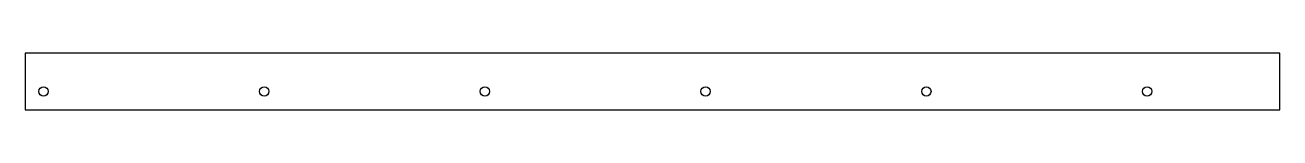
# Model space of a CAD drawing. Header units: metres. Extents: x 0 to 443, y 0 to 20.
import ezdxf

# ---------------------------------------------------------------- set-up
doc = ezdxf.new("R2010")
doc.units = ezdxf.units.M

msp = doc.modelspace()

# ---------------------------------------------------------------- linework, layer by layer
at = {"layer": 'CUT'}
for p, q in [((443.2, 20), (0, 20)), ((0, 20), (0, 0)), ((443.2, 0), (443.2, 20)), ((0, 0), (443.2, 0))]:
    msp.add_line(p, q, dxfattribs=at)
at = {"layer": 'HOLES'}
for centre in [(6.5, 6.5), (84.4556, 6.5), (162.4111, 6.5), (240.3667, 6.5), (318.3222, 6.5), (396.2778, 6.5)]:
    msp.add_circle(centre, 1.65, dxfattribs=at)

doc.saveas('drawing.dxf')
